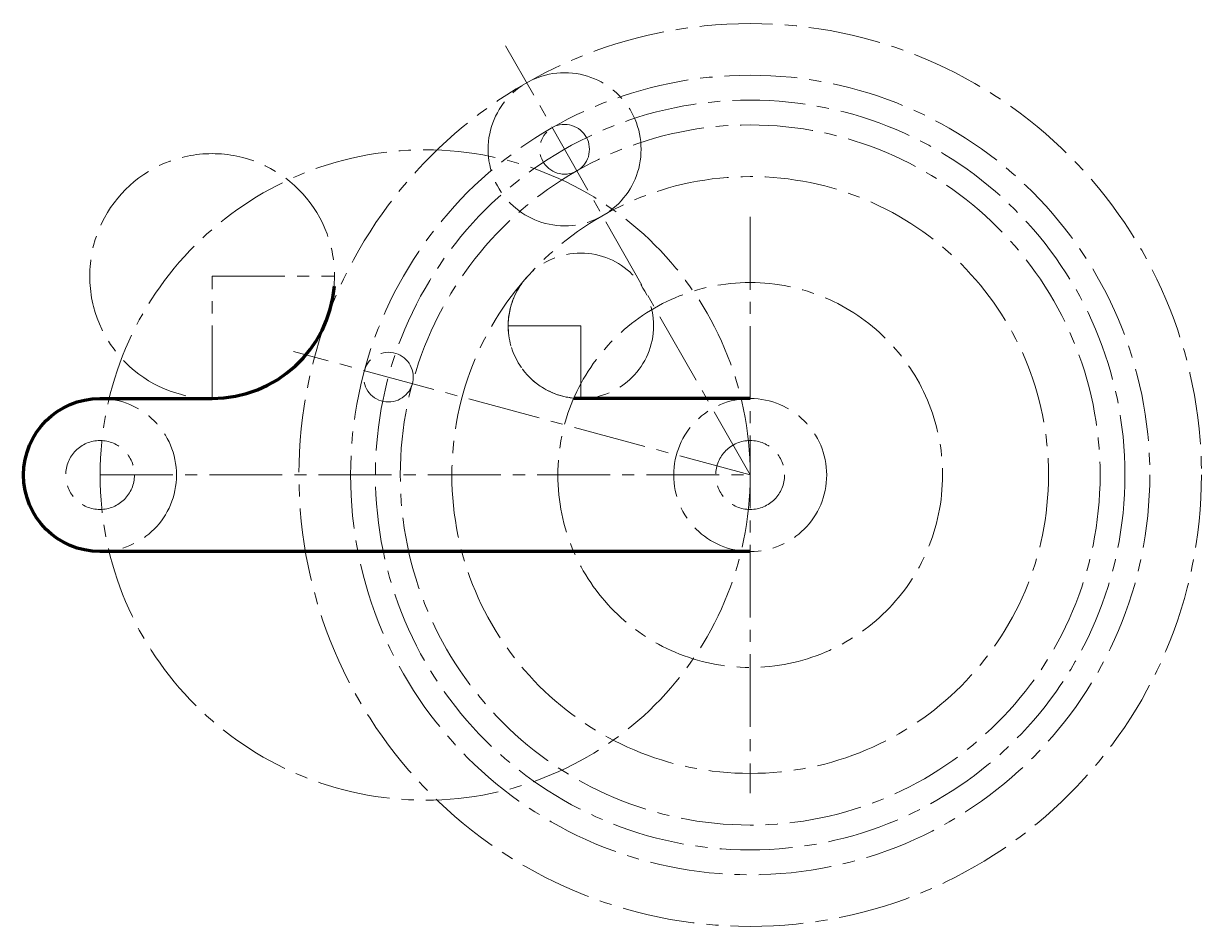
# Model space of a CAD drawing. Header units: millimetres. Extents: x 2084 to 2392, y 1382 to 1618.
import ezdxf

# ---------------------------------------------------------------- set-up
doc = ezdxf.new("R2010")
doc.units = ezdxf.units.MM
doc.header["$MEASUREMENT"] = 0
doc.linetypes.add('CENTER2', pattern=[28.575, 19.05, -3.175, 3.175, -3.175])
doc.layers.add('Linea Continua Gruesa', color=4, linetype='Continuous', lineweight=70)
doc.layers.add('Línea de Ejes', color=6, linetype='CENTER2', lineweight=5)

msp = doc.modelspace()

# ---------------------------------------------------------------- linework, layer by layer
at = {"layer": 'Linea Continua Gruesa'}
for points in [[(2274.41, 1480.02), (2104.41, 1480.02, -1), (2104.41, 1520.02), (2133.71, 1520.02, 0.38916), (2165.71, 1549.37, -0.004559)], [(2274.41, 1520.02), (2228.26, 1520.02, -0.384761)]]:
    msp.add_lwpolyline(points, format="xyb", dxfattribs=at)
at = {"layer": 'Línea de Ejes'}
for p, q in [((2274.41, 1500.02), (2210.47, 1612.19)), ((2274.41, 1567.51), (2274.41, 1416.84)), ((2133.71, 1520.02), (2133.71, 1552.02)), ((2133.71, 1552.02), (2165.71, 1552.02)), ((2230.13, 1539.02), (2211.13, 1539.02)), ((2230.13, 1520.02), (2230.13, 1539.02)), ((2274.41, 1500.02), (2154.96, 1532.33)), ((2133.71, 1520.02), (2104.41, 1520.02)), ((2274.41, 1520.02), (2230.13, 1520.02)), ((2104.41, 1500.02), (2274.41, 1500.02)), ((2104.41, 1480.02), (2274.41, 1480.02))]:
    msp.add_line(p, q, dxfattribs=at)
for centre, radius in [((2274.41, 1500.02), 118), ((2225.88, 1585.16), 20), ((2274.41, 1500.02), 104.5), ((2274.41, 1500.02), 98), ((2274.41, 1500.02), 91.5), ((2225.88, 1585.16), 6.5), ((2133.71, 1552.02), 32), ((2189.41, 1500.02), 85), ((2274.41, 1500.02), 78), ((2230.13, 1539.02), 19), ((2274.41, 1500.02), 50.3), ((2179.81, 1525.61), 6.5), ((2104.41, 1500.02), 20), ((2274.41, 1500.02), 20), ((2104.41, 1500.02), 9), ((2274.41, 1500.02), 9)]:
    msp.add_circle(centre, radius, dxfattribs=at)
for centre, radius, start, end in [((2230.13, 1539.02), 19, 138.6225, 270), ((2133.71, 1552.02), 32, 270, 339.7164)]:
    msp.add_arc(centre, radius, start, end, dxfattribs=at)

doc.saveas('drawing.dxf')
